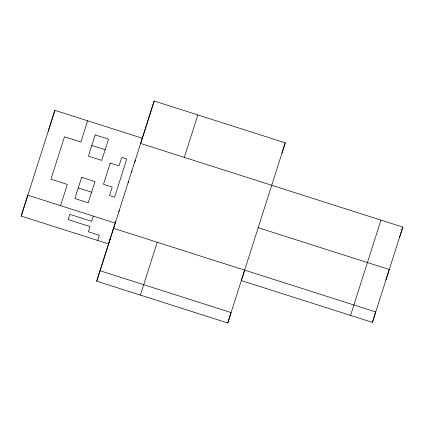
<?xml version="1.0" encoding="UTF-8"?>
<svg xmlns="http://www.w3.org/2000/svg" width="424" height="424" viewBox="0 0 424 424"><rect width="100%" height="100%" fill="white"/><g stroke="black" fill="none" stroke-linecap="round" stroke-linejoin="round"><path stroke-width="0.64" d="M21.2 216.076L27.777 195.204L115.174 223.088L108.592 243.954L21.2 216.076L54.871 110.341L142.268 138.224L140.62 143.439L402.8 227.084L399.509 237.519M48.294 131.212L54.871 110.341M93.322 216.118L91.679 221.333L69.833 214.364L68.184 219.579L90.036 226.554L88.388 231.769L99.311 235.251L97.668 240.472M285.257 142.83L227.778 322.993L96.693 281.17L154.166 101.007L285.257 142.83L281.965 153.265M154.166 101.007L142.31 138.272M140.386 295.109L157.225 242.247M227.778 322.993L231.069 312.557L99.979 270.735M244.616 270.125L241.325 280.561L372.415 322.383L402.8 227.084M350.569 315.414L380.953 220.114M372.415 322.383L375.706 311.947L113.526 228.303M385.962 279.951L389.253 269.516L258.163 227.693M60.553 205.661L67.326 184.445L50.938 179.22L64.485 136.788L80.873 142.013L87.646 120.798M96.693 281.17L110.24 238.739M115.418 222.584L115.816 221.328M118.826 211.894L119.229 210.638M128.101 182.792L128.499 181.536M131.509 172.107L131.912 170.846M134.482 162.864L135.282 160.346M184.318 157.378L197.865 114.946M91.796 145.501L105.136 149.757M78.249 187.933L91.589 192.189M81.636 177.322L74.862 198.538L88.203 202.794L94.976 181.578L81.636 177.322M95.183 134.89L88.409 156.106L101.749 160.362L108.523 139.146L95.183 134.89M110.256 163.076L103.483 184.292L112.222 187.079L109.514 195.57L114.581 197.187L126.776 158.995L121.709 157.378L118.996 165.864L110.256 163.076"/></g></svg>
